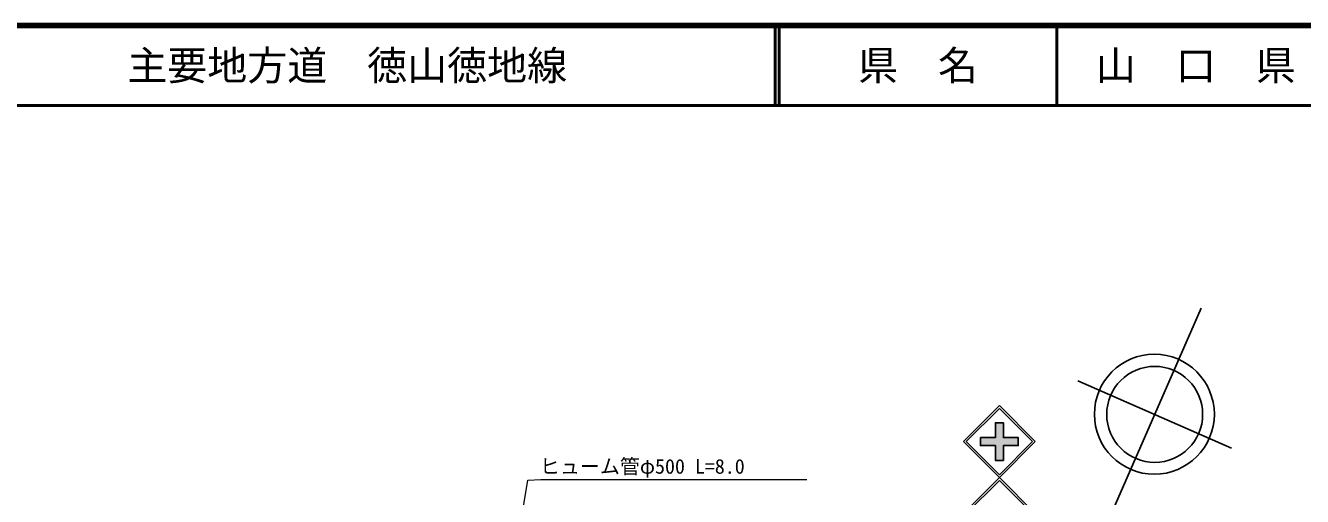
# Model space of a CAD drawing. Units: millimetres, scale not verified. Extents: x 40000 to 680000, y 20000 to 380000.
# Drawn here: x 204002 to 363711, y 321121 to 380000 of the extents above; entities that cross this region are included whole.
import ezdxf
from ezdxf.enums import TextEntityAlignment as Align

# ---------------------------------------------------------------- set-up
doc = ezdxf.new("R2010")
doc.units = ezdxf.units.MM
doc.header["$LTSCALE"] = 1000
for name, color, linetype, lineweight in [('M-BMK-SRVR', 3, 'Continuous', 25), ('M-STR-HTXT', 7, 'Continuous', 13), ('M-STR-STRC', 7, 'Continuous', 25), ('M-TTL', 2, 'Continuous', 140), ('M-TTL-LINE', 7, 'Continuous', 50)]:
    doc.layers.add(name, color=color, linetype=linetype, lineweight=lineweight)
doc.layers.add('M-TTL-TXT', color=7, linetype='Continuous')
doc.styles.add('ＭＳ ゴシック', font='')
doc.styles.get('ＭＳ ゴシック').set_extended_font_data('MS Gothic')

msp = doc.modelspace()

# ---------------------------------------------------------------- hatches: boundary and pattern name
at = {"layer": 'M-STR-STRC'}
msp.add_hatch(color=256, dxfattribs=at).paths.add_polyline_path([(325299, 325617), (326299, 325617), (326299, 327477), (328159, 327477), (328159, 328477), (326300, 328477), (326300, 330337), (325300, 330337), (325300, 328477), (323439, 328477), (323439, 327477), (325299, 327477)])

# ---------------------------------------------------------------- linework, layer by layer
at = {"layer": 'M-BMK-SRVR'}
for p, q in [((351033, 344670), (337811, 314403)), ((354850, 327179), (335606, 335586))]:
    msp.add_line(p, q, dxfattribs=at)
for centre, radius in [((345189, 331400), 7500), ((345228, 331383), 6000)]:
    msp.add_circle(centre, radius, dxfattribs=at)
at = {"layer": 'M-STR-HTXT'}
for p, q in [((261391, 289668), (266829, 323153)), ((266829, 323153), (268453, 323253)), ((268453, 323253), (301702, 323253))]:
    msp.add_line(p, q, dxfattribs=at)
at = {"layer": 'M-STR-STRC'}
for p, q in [((321299, 327977), (325799, 332477)), ((330299, 327977), (325799, 332477)), ((321652, 327977), (325799, 332124)), ((329945, 327977), (325799, 332124)), ((325300, 330337), (326300, 330337)), ((325300, 330337), (325300, 328477)), ((326300, 330337), (326300, 328477)), ((321299, 327977), (325799, 323477)), ((321652, 327977), (325799, 323830)), ((323439, 328477), (323439, 327477)), ((323439, 328477), (325300, 328477)), ((323439, 327477), (325299, 327477)), ((325299, 327477), (325299, 325617)), ((325799, 323830), (329945, 327977)), ((325799, 323477), (330299, 327977)), ((326299, 327477), (328159, 327477)), ((326299, 327477), (326299, 325617)), ((326300, 328477), (328159, 328477)), ((328159, 328477), (328159, 327477)), ((325299, 325617), (326299, 325617)), ((321299, 318977), (325799, 323477)), ((321652, 318977), (325799, 323123)), ((330299, 318976), (325799, 323477)), ((329945, 318976), (325799, 323123))]:
    msp.add_line(p, q, dxfattribs=at)
msp.add_lwpolyline([(323439, 328477), (325300, 328477), (325300, 330337), (326300, 330337), (326300, 328477), (328159, 328477), (328159, 327477), (326299, 327477), (326299, 325617), (325299, 325617), (325299, 327477), (323439, 327477)], close=True, dxfattribs=at)
at = {"layer": 'M-TTL'}
msp.add_line((680000, 380000), (40000, 380000), dxfattribs=at)
at = {"layer": 'M-TTL-LINE'}
for p, q in [((297750, 380000), (297750, 370000)), ((298250, 380000), (298250, 370000)), ((333000, 380000), (333000, 370000)), ((40000, 370000), (680000, 370000))]:
    msp.add_line(p, q, dxfattribs=at)

# ---------------------------------------------------------------- texts
at = {"layer": 'M-STR-HTXT', "style": 'ＭＳ ゴシック'}
msp.add_text('ヒューム管φ500 L=8.0', height=1833, dxfattribs=at).set_placement((293955, 323414), align=Align.BOTTOM_RIGHT)
at = {"layer": 'M-TTL-TXT', "style": 'ＭＳ ゴシック'}
msp.add_text('主要地方道\u3000徳山徳地線', height=3666, dxfattribs=at).set_placement((216734, 375000), align=Align.MIDDLE_LEFT)
for s, p in [('県\u3000名', (315625, 375000)), ('山\u3000口\u3000県', (350375, 375000))]:
    msp.add_text(s, height=3666, dxfattribs=at).set_placement(p, align=Align.MIDDLE_CENTER)

doc.saveas('drawing.dxf')
